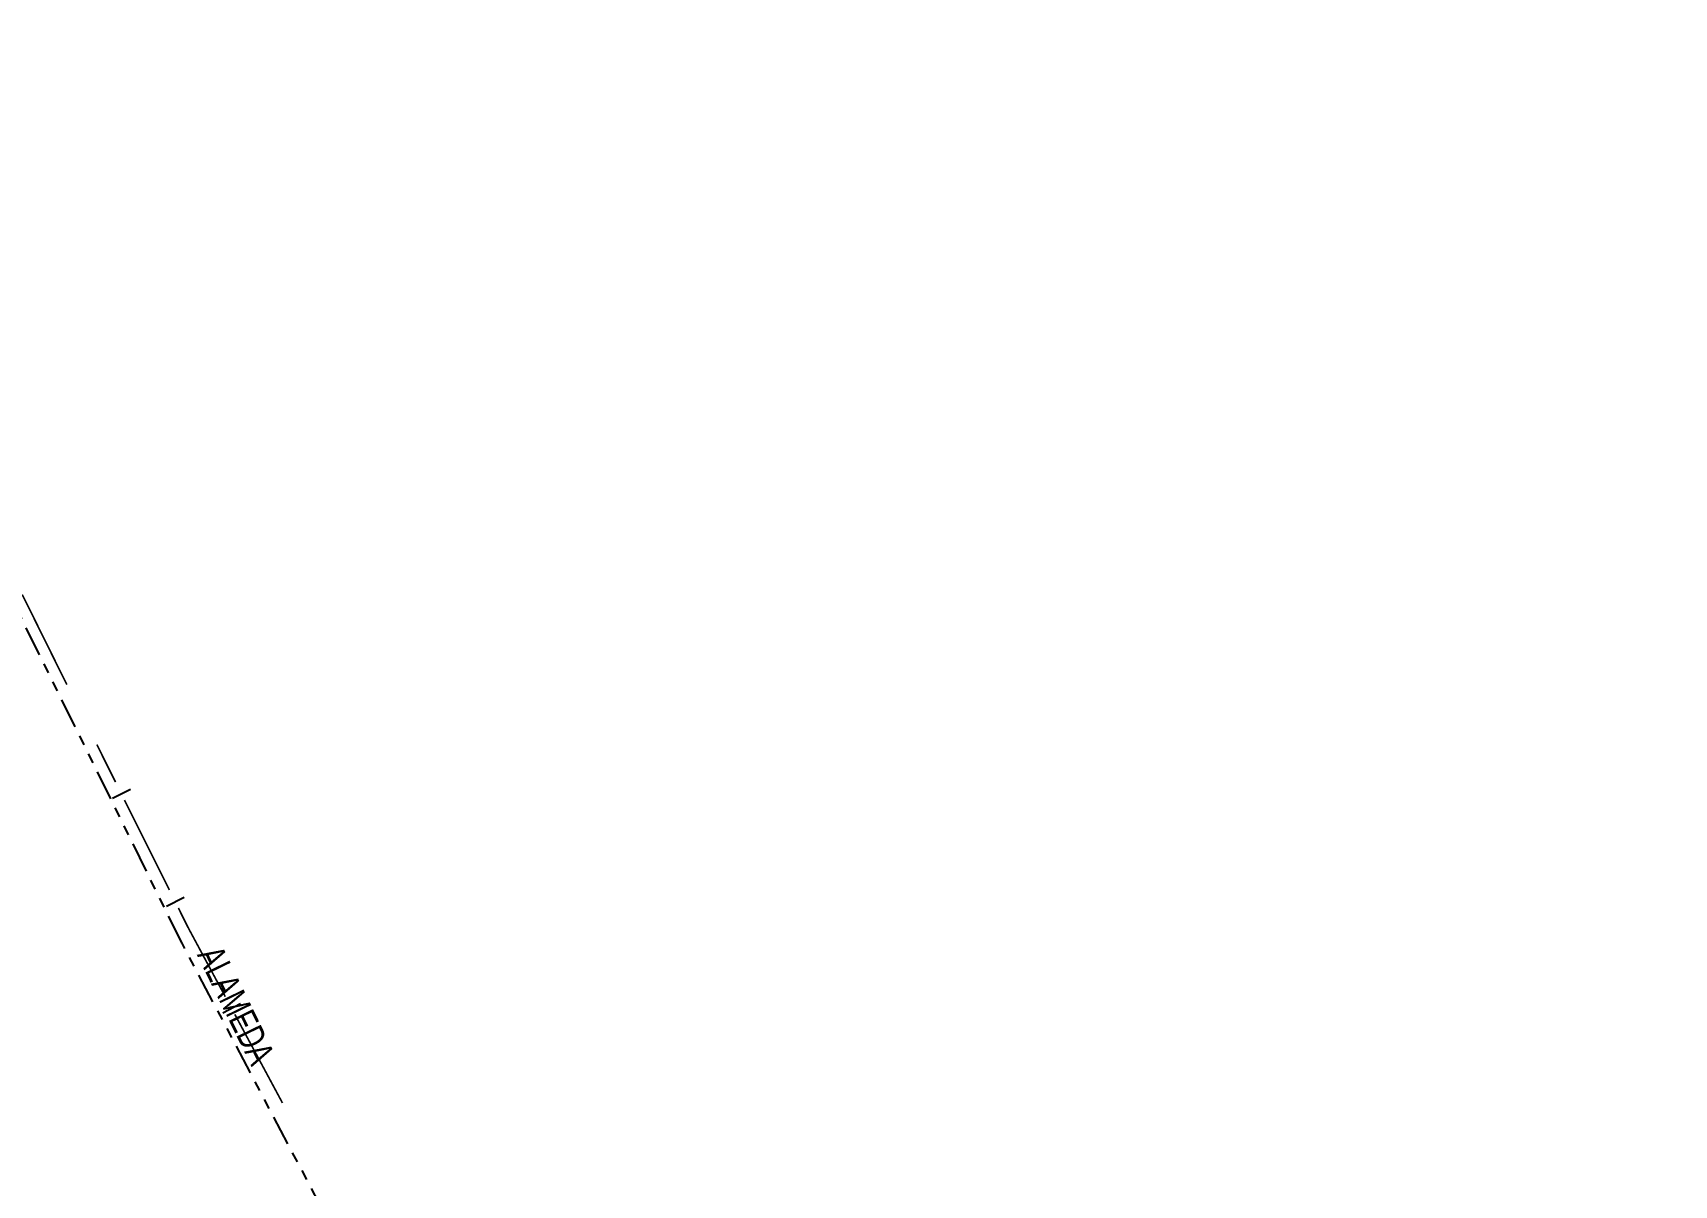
# Model space of a CAD drawing. Extents: x 205807 to 207855, y 4874692 to 4876446.
# Drawn here: x 207431.4 to 207676.4, y 4875608.4 to 4875780.4 of the extents above; entities that cross this region are included whole.
import ezdxf

# ---------------------------------------------------------------- set-up
doc = ezdxf.new("R2010")
doc.units = 0
doc.header["$LTSCALE"] = 1.5
doc.header["$MEASUREMENT"] = 0
doc.linetypes.add('TRACO_25', pattern=[8, 3, -1, 1, -1, 1, -1])
for name, color, linetype in [('LM-LIM-SETORES-BAIRROS', 250, 'CONTINUOUS'), ('SV-RUA-NAO-PAV', 7, 'CONTINUOUS'), ('SV-TXT-RUA-N-PAV', 7, 'CONTINUOUS')]:
    doc.layers.add(name, color=color, linetype=linetype)
doc.styles.add('ARIAL', font='ARIAL.SHX')

msp = doc.modelspace()

# ---------------------------------------------------------------- linework, layer by layer
at = {"layer": 'LM-LIM-SETORES-BAIRROS', "const_width": 0.25}
for points in [[(207436.432891, 4875683.08446), (207429.776028, 4875696.526416)], [(207441.024408, 4875673.900938), (207440.90422, 4875674.141802)], [(207443.703319, 4875668.532192), (207441.024408, 4875673.900938)], [(207451.740055, 4875652.425955), (207445.042775, 4875665.847819)], [(207454.557662, 4875646.779254), (207453.079511, 4875649.741582)], [(207454.884328, 4875646.172203), (207454.557662, 4875646.779254)], [(207460.096861, 4875636.48564), (207454.884328, 4875646.172203)], [(207468.626459, 4875620.6349), (207461.51846, 4875633.84385)]]:
    msp.add_lwpolyline(points, dxfattribs=at)
at = {"layer": 'LM-LIM-SETORES-BAIRROS'}
for points in [[(207445.938477, 4875667.412338), (207443.254104, 4875666.072882)], [(207453.975212, 4875651.306101), (207451.29084, 4875649.966645)], [(207462.365489, 4875635.435247), (207459.723699, 4875634.013647)]]:
    msp.add_lwpolyline(points, dxfattribs=at)
at = {"layer": 'SV-RUA-NAO-PAV', "linetype": 'TRACO_25'}
msp.add_polyline3d([(207676.436786, 4875228.705295, 8.252453), (207675.031672, 4875230.572661, 8.327524), (207669.83398, 4875236.426223, 8.427619), (207665.960369, 4875240.454011, 8.577762), (207662.389505, 4875247.055429, 8.577762), (207649.929181, 4875270.33528, 9.228381), (207642.377999, 4875285.10593, 10.229333), (207631.951808, 4875305.391693, 10.229333), (207609.252357, 4875346.601008, 9.803928), (207588.200621, 4875384.384821, 9.728857), (207552.622362, 4875455.746722, 9.453595), (207525.3319, 4875509.15638, 9.478619), (207511.064047, 4875535.609804, 9.116693), (207475.050231, 4875603.886333, 9.116693), (207453.629366, 4875644.496925, 8.354462), (207401.888693, 4875749.220715, 7.59223), (207352.522704, 4875842.056278, 6.707058), (207350.762315, 4875845.214969, 6.707058), (207348.773001, 4875846.379824, 6.707058)], dxfattribs=at)

# ---------------------------------------------------------------- texts
at = {"layer": 'SV-TXT-RUA-N-PAV', "style": 'ARIAL', "width": 0.7}
msp.add_text('ALAMEDA', height=4, rotation=296, dxfattribs=at).set_placement((207455.835829, 4875642.752916))

doc.saveas('drawing.dxf')
